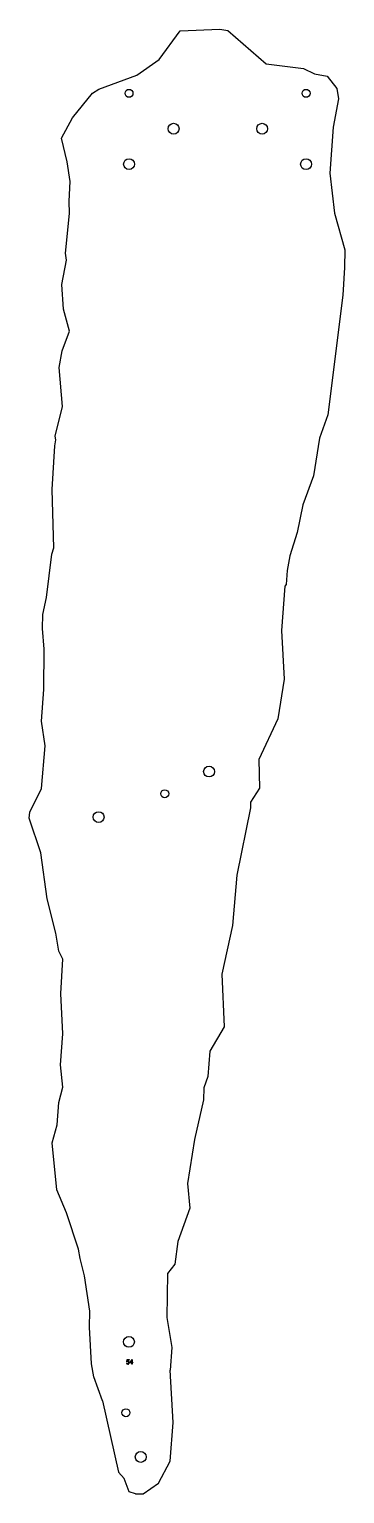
# Model space of a CAD drawing. Header units: millimetres. Extents: x 101 to 457, y 193 to 1847.
import ezdxf

# ---------------------------------------------------------------- set-up
doc = ezdxf.new("R2010")
doc.units = ezdxf.units.MM
doc.linetypes.add('SLD-Durchgehend', pattern=[0])

msp = doc.modelspace()

# ---------------------------------------------------------------- linework, layer by layer
at = {"color": 7, "linetype": 'SLD-Durchgehend', "lineweight": 25}
for p, q in [((247.4, 1812.4), (271, 1844.8)), ((271, 1844.8), (315.7, 1846.6)), ((315.7, 1846.6), (324.9, 1845.3)), ((324.9, 1845.3), (368.2, 1807.5)), ((221.9, 1794.8), (247.4, 1812.4)), ((368.2, 1807.5), (410.5, 1802.5)), ((179, 1779.1), (221.9, 1794.8)), ((410.5, 1802.5), (422.9, 1796.5)), ((422.9, 1796.5), (436.9, 1793.7)), ((436.9, 1793.7), (447.8, 1779.9)), ((149.5, 1746.8), (172.1, 1774.3)), ((172.1, 1774.3), (179, 1779.1)), ((447.8, 1779.9), (449.7, 1768.1)), ((449.7, 1768.1), (443.9, 1736)), ((137.1, 1723.7), (149.5, 1746.8)), ((143.3, 1696.8), (137.1, 1723.7)), ((443.9, 1736), (440.1, 1684.1)), ((146.9, 1674.9), (143.3, 1696.8)), ((145.4, 1652.5), (146.9, 1674.9)), ((440.1, 1684.1), (445.5, 1638.9)), ((141.4, 1593.6), (146, 1638.4)), ((146, 1638.4), (145.4, 1652.5)), ((445.5, 1638.9), (456.9, 1597.4)), ((142.5, 1585.9), (141.4, 1593.6)), ((456.9, 1597.4), (456.6, 1577.6)), ((137.2, 1558.3), (142.5, 1585.9)), ((456.6, 1577.6), (454.6, 1546.3)), ((139.2, 1530.7), (137.2, 1558.3)), ((454.6, 1546.3), (437.7, 1411.2)), ((145.8, 1505.8), (139.2, 1530.7)), ((137.7, 1483.6), (145.8, 1505.8)), ((134.3, 1464.6), (137.7, 1483.6)), ((138.2, 1420.7), (134.3, 1464.6)), ((129.9, 1387.2), (138.2, 1420.7)), ((437.7, 1411.2), (428.4, 1384.7)), ((126.4, 1326.8), (129.3, 1376)), ((129.3, 1376), (130.7, 1383)), ((130.7, 1383), (129.9, 1387.2)), ((428.4, 1384.7), (421.5, 1342.2)), ((421.5, 1342.2), (409.6, 1309.7)), ((128.1, 1260.9), (126.4, 1326.8)), ((409.6, 1309.7), (403.1, 1278.3)), ((403.1, 1278.3), (394.8, 1251.8)), ((126, 1253.9), (128.1, 1260.9)), ((119.8, 1204.8), (126, 1253.9)), ((394.8, 1251.8), (392, 1235.5)), ((392, 1235.5), (390.9, 1219.4)), ((389.3, 1217.6), (385.4, 1167.8)), ((390.9, 1219.4), (389.3, 1217.6)), ((115.7, 1185.7), (119.8, 1204.8)), ((115.6, 1169.7), (115.7, 1185.7)), ((117.3, 1146.5), (115.6, 1169.7)), ((385.4, 1167.8), (388.5, 1112.8)), ((117, 1101.1), (117.3, 1146.5)), ((388.5, 1112.8), (381.4, 1067.9)), ((114.3, 1065.2), (117, 1101.1)), ((118.3, 1037.3), (114.3, 1065.2)), ((381.4, 1067.9), (359.9, 1022)), ((114.3, 989.2), (118.3, 1037.3)), ((359.9, 1022), (360.6, 989.7)), ((101, 962.4), (114.3, 989.2)), ((360.6, 989.7), (350.6, 973.8)), ((100.5, 955.7), (101, 962.4)), ((350.5, 967.2), (335, 891.3)), ((350.6, 973.8), (350.5, 967.2)), ((113.4, 916.6), (100.5, 955.7)), ((120.8, 864.5), (113.4, 916.6)), ((335, 891.3), (330, 834.6)), ((130.4, 825.8), (120.8, 864.5)), ((330, 834.6), (317.9, 779.6)), ((133.9, 805.3), (130.4, 825.8)), ((138.5, 796.3), (133.9, 805.3)), ((136.3, 757.8), (138.5, 796.3)), ((317.9, 779.6), (320.6, 720.2)), ((138.3, 712.2), (136.3, 757.8)), ((135.7, 677.2), (138.3, 712.2)), ((320.6, 720.2), (304.6, 692.5)), ((304.6, 692.5), (302.1, 664)), ((138.5, 651.7), (135.7, 677.2)), ((302.1, 664), (297.9, 651.2)), ((133.9, 634.7), (138.5, 651.7)), ((297.9, 651.2), (297.2, 637.6)), ((132, 609.5), (133.9, 634.7)), ((297.2, 637.6), (287, 592.7)), ((126.5, 588.9), (132, 609.5)), ((131.5, 536.1), (126.5, 588.9)), ((287, 592.7), (279.3, 543.1)), ((142.7, 510.1), (131.5, 536.1)), ((279.3, 543.1), (281.8, 515.3)), ((281.8, 515.3), (268.2, 477.6)), ((156.3, 468.8), (142.7, 510.1)), ((157.9, 458.2), (156.3, 468.8)), ((268.2, 477.6), (265, 451.9)), ((162.8, 438.7), (157.9, 458.2)), ((265, 451.9), (256.8, 441.4)), ((168.9, 399), (162.8, 438.7)), ((256.8, 441.4), (256, 391.9)), ((168.4, 380.7), (168.9, 399)), ((170.9, 339.3), (168.4, 380.7)), ((256, 391.9), (261.4, 357.7)), ((261.4, 357.7), (259.6, 332.4)), ((173.3, 324.9), (170.9, 339.3)), ((262.9, 273), (259.6, 332.4)), ((183.1, 297.5), (173.3, 324.9)), ((183.1, 297.5), (201.4, 216.9)), ((259.6, 229.5), (262.9, 273)), ((207.7, 209.8), (201.4, 216.9)), ((246.4, 204.6), (259.6, 229.5)), ((213.3, 194.8), (207.7, 209.8)), ((229.3, 192.7), (246.4, 204.6)), ((220.5, 192.7), (213.3, 194.8)), ((220.5, 192.7), (229.3, 192.7))]:
    msp.add_line(p, q, dxfattribs=at)
at = {"color": 2, "linetype": 'SLD-Durchgehend', "lineweight": 25, "true_color": 0xffff00}
for p, q in [((210.2, 340.5), (210.6, 340.5)), ((210.7, 341.7), (211.2, 344.2)), ((211.2, 344.2), (213.3, 344.2)), ((211.6, 343.7), (211.3, 342.4)), ((213.3, 343.7), (211.6, 343.7)), ((213.3, 344.2), (213.3, 343.7)), ((214, 340.4), (216.7, 344.3)), ((216.3, 340.4), (214, 340.4)), ((216.3, 343.1), (214.8, 340.9)), ((214.8, 340.9), (216.3, 340.9)), ((216.3, 340.9), (216.3, 343.1)), ((216.3, 339.2), (216.3, 340.4)), ((216.8, 339.2), (216.3, 339.2)), ((216.7, 344.3), (216.8, 344.3)), ((216.8, 344.3), (216.8, 340.9)), ((216.8, 340.9), (217.4, 340.9)), ((217.4, 340.4), (216.8, 340.4)), ((216.8, 340.4), (216.8, 339.2)), ((217.4, 340.9), (217.4, 340.4))]:
    msp.add_line(p, q, dxfattribs=at)
at = {"color": 2, "linetype": 'SLD-Durchgehend', "lineweight": 25, "true_color": 0xffff00, "flags": 128}
for points in [[(211.8, 342), (211.2, 341.9), (210.7, 341.7)], [(211.3, 342.4), (211.6, 342.5), (211.9, 342.5)]]:
    msp.add_lwpolyline(points, dxfattribs=at)
at = {"color": 7, "linetype": 'SLD-Durchgehend', "lineweight": 25}
for centre, radius in [((213.2, 1774.3), 4.5), ((413.2, 1774.3), 4.5), ((263.6, 1734.3), 6.12), ((363.6, 1734.3), 6.13), ((213.2, 1694.3), 6.12), ((413.2, 1694.3), 6.13), ((303.6, 1008.3), 6.12), ((253.6, 983.3), 4.5), ((178.9, 956.9), 6.12), ((213.1, 364.2), 6.12), ((209.7, 284.2), 4.5), ((226.4, 234.2), 6.12)]:
    msp.add_circle(centre, radius, dxfattribs=at)
at = {"color": 2, "linetype": 'SLD-Durchgehend', "lineweight": 25, "true_color": 0xffff00}
for centre, radius, start, end in [((211.7, 340.6), 1.53, 184.5602, 269.9336), ((211.7, 340.7), 1.09, 190.0307, 271.6915), ((211.8, 340.8), 1.7, 268.364, 2.2254), ((211.8, 340.9), 1.25, 269.1173, 0.8375), ((211.9, 340.9), 1.11, 359.9114, 95.1539), ((211.9, 340.9), 1.55, 356.9517, 90.8312)]:
    msp.add_arc(centre, radius, start, end, dxfattribs=at)

doc.saveas('drawing.dxf')
